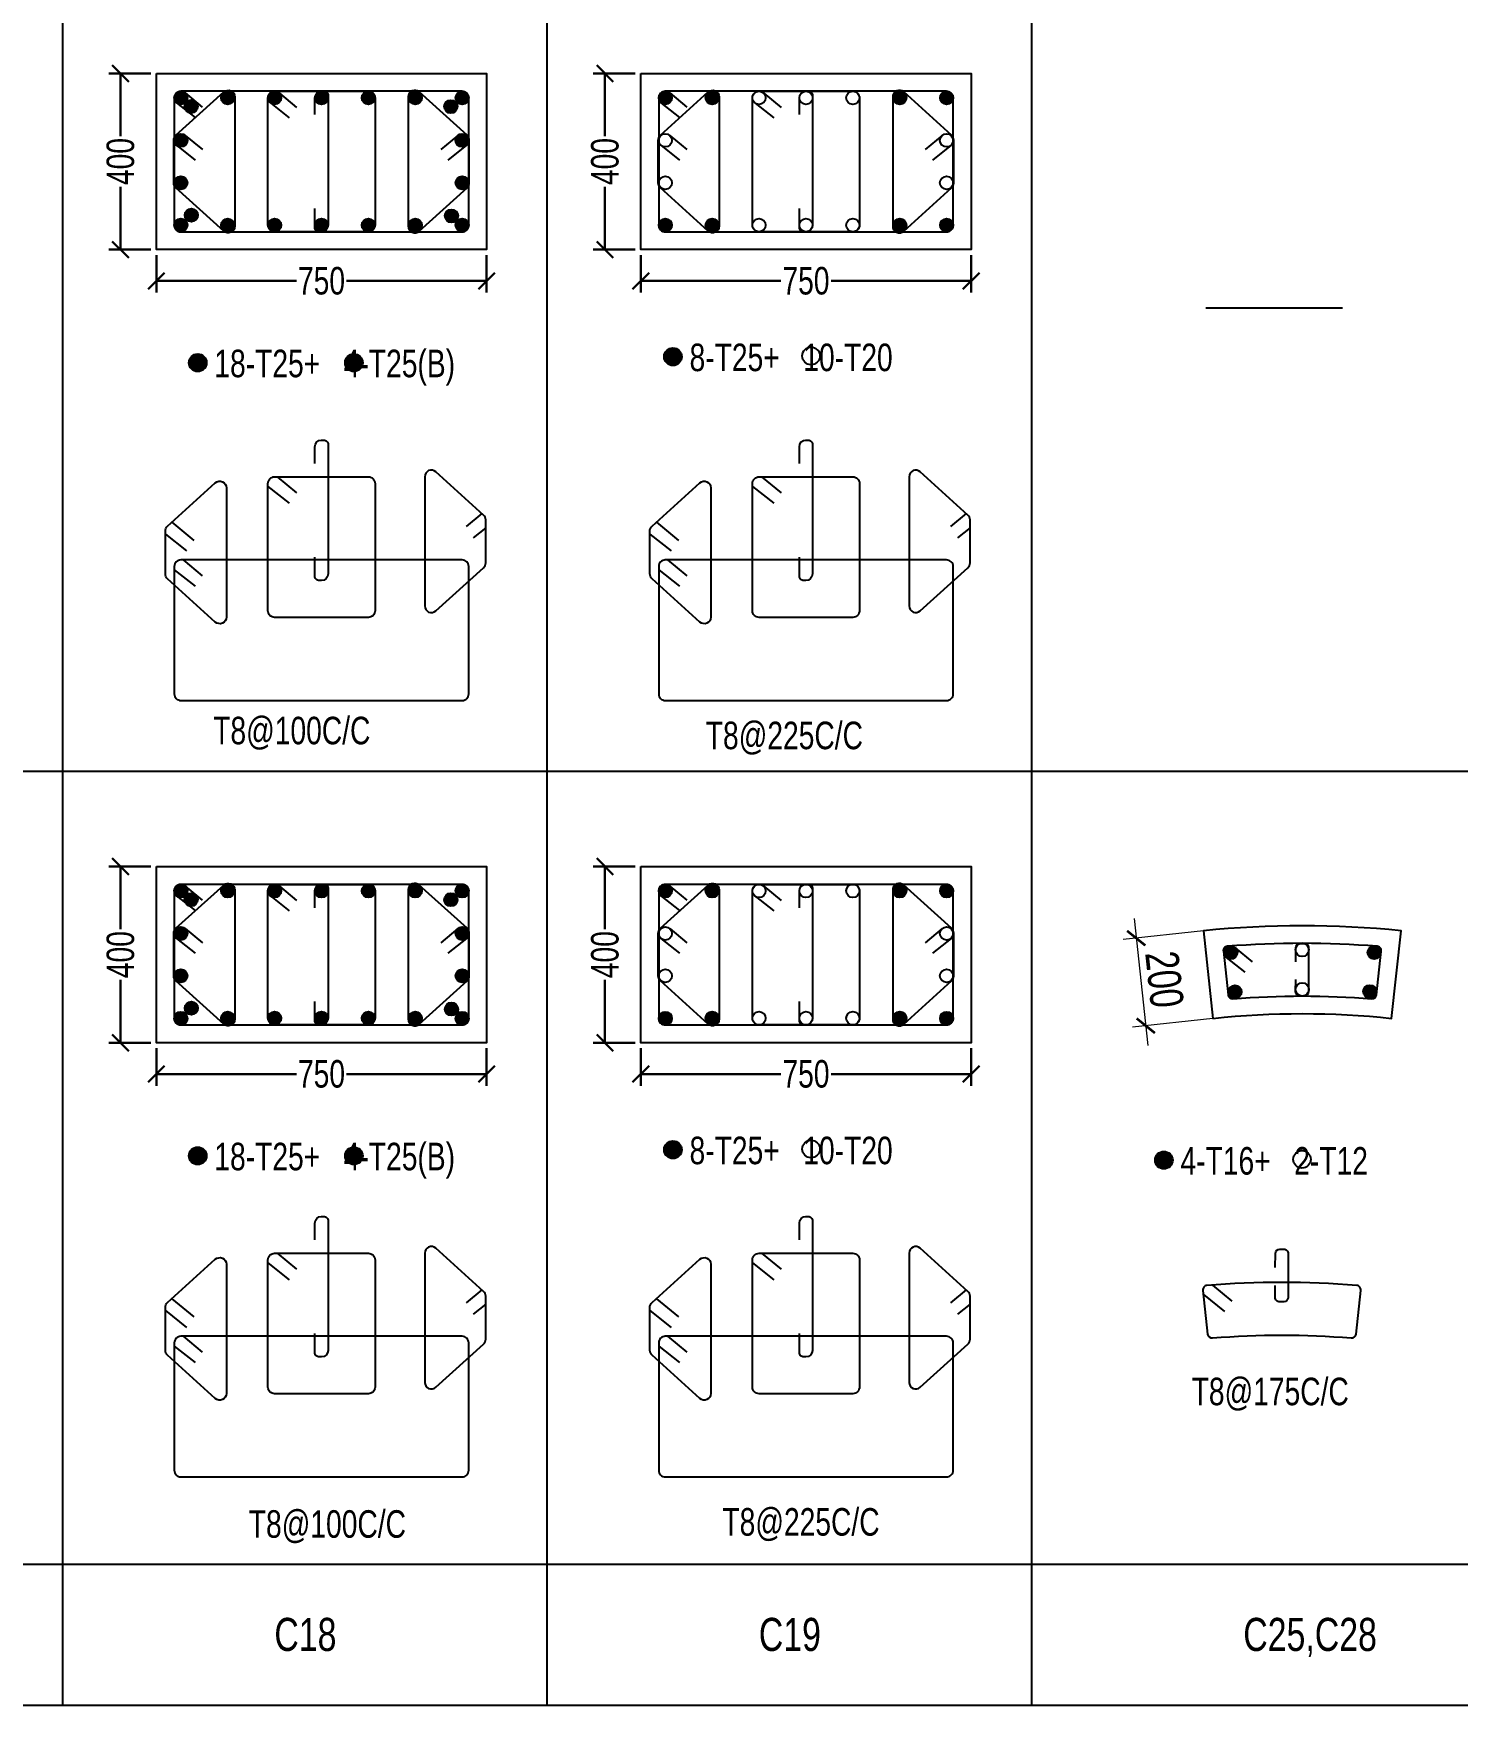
# Model space of a CAD drawing. Header units: millimetres. Extents: x 356 to 40629, y 2473 to 64837.
# Drawn here: x 31092 to 34325, y 11793 to 15588 of the extents above; entities that cross this region are included whole.
import ezdxf

# ---------------------------------------------------------------- set-up
doc = ezdxf.new("R2010")
doc.units = ezdxf.units.MM
for name, color, linetype in [('COL', 5, 'Continuous'), ('S-TIES', 3, 'Continuous'), ('TABLE', 11, 'Continuous'), ('TXT3', 6, 'Continuous')]:
    doc.layers.add(name, color=color, linetype=linetype)
for name, color, linetype, lineweight in [('STR-COL-DIM', 8, 'Continuous', 18), ('STR-LEVEL TEXT', 110, 'Continuous', 30), ('TEXT', 4, 'Continuous', 20)]:
    doc.layers.add(name, color=color, linetype=linetype, lineweight=lineweight)
doc.styles.add('EL', font='swisscl.ttf')
doc.styles.add('SOBHA', font='swisscl.ttf')
doc.styles.add('sobha sed', font='swisscl.ttf')
doc.dimstyles.new('S-25', dxfattribs={"dimscale": 25, "dimtxt": 2.5, "dimasz": 1.5, "dimexe": 0.25, "dimexo": 0.5, "dimgap": 0.1, "dimtad": 0, "dimdec": 0, "dimrnd": 0.0005, "dimzin": 0, "dimdsep": 46, "dimtxsty": 'SOBHA', "dimblk": 'OBLIQUE', "dimcen": 0.09, "dimclrd": 8, "dimclre": 8, "dimclrt": 6, "dimadec": 0, "dimazin": 0, "dimtfac": 1, "dimtdec": 0, "dimtofl": 0, "dimtmove": 0, "dimatfit": 3, "dimfxl": 0.18, "dimtolj": 1, "dimtzin": 0, "dimlwd": -1, "dimlwe": -1, "dimarcsym": 0})
doc.dimstyles.new('S-30', dxfattribs={"dimscale": 30, "dimtxt": 2.5, "dimasz": 1.25, "dimexe": 1, "dimexo": 0, "dimgap": 0.5, "dimtad": 1, "dimdec": 0, "dimrnd": 0.0005, "dimzin": 0, "dimdsep": 46, "dimtxsty": 'EL', "dimblk": 'ARCHTICK', "dimcen": 0.09, "dimdle": 1.5, "dimclrd": 251, "dimclre": 251, "dimclrt": 6, "dimadec": 0, "dimazin": 0, "dimtfac": 1, "dimtdec": 0, "dimtofl": 0, "dimtmove": 0, "dimatfit": 3, "dimfxl": 2, "dimtolj": 1, "dimtzin": 0, "dimlwd": -1, "dimlwe": -1, "dimarcsym": 0})

# ---------------------------------------------------------------- blocks, each defined once
blk = doc.blocks.new('_Oblique')
at = {"color": 0, "linetype": 'ByBlock', "lineweight": -2}
for p, q in [((-0.5, -0.5), (0.5, 0.5)), ((0, 0.71), (0, -0.71))]:
    blk.add_line(p, q, dxfattribs=at)
blk = doc.blocks.new('*D439')
at = {"layer": 'STR-LEVEL TEXT', "color": 8, "transparency": 16777216}
for p, q in [((31358.4, 13697.2), (31283.3, 13697.2)), ((31289.6, 13697.2), (31289.6, 13554.7)), ((31289.6, 13297.2), (31289.6, 13439.7)), ((31358.4, 13297.2), (31283.3, 13297.2))]:
    blk.add_line(p, q, dxfattribs=at)
at = {"layer": 'STR-LEVEL TEXT', "color": 8, "transparency": 16777216, "xscale": 37.5, "yscale": 37.5, "zscale": 37.5}
for p, rotation in [((31289.6, 13697.2), 90), ((31289.6, 13297.2), 270)]:
    blk.add_blockref('_Oblique', p, dxfattribs=dict(at, rotation=rotation))
at = {"layer": 'STR-LEVEL TEXT', "color": 6, "transparency": 16777216, "insert": (31289.6, 13497.2), "char_height": 62.5, "attachment_point": 5, "rotation": 90, "style": 'SOBHA'}
blk.add_mtext('\\A1;400', dxfattribs=at)
blk = doc.blocks.new('*D440')
at = {"layer": 'STR-LEVEL TEXT', "color": 8, "transparency": 16777216}
for p, q in [((31370.9, 13284.7), (31370.9, 13219.9)), ((32120.9, 13284.7), (32120.9, 13219.9)), ((31370.9, 13226.2), (31689, 13226.2)), ((32120.9, 13226.2), (31802.8, 13226.2))]:
    blk.add_line(p, q, dxfattribs=at)
at = {"layer": 'STR-LEVEL TEXT', "color": 8, "transparency": 16777216, "xscale": 37.5, "yscale": 37.5, "zscale": 37.5, "rotation": 180}
blk.add_blockref('_Oblique', (31370.9, 13226.2), dxfattribs=at)
at = {"layer": 'STR-LEVEL TEXT', "color": 8, "transparency": 16777216, "xscale": 37.5, "yscale": 37.5, "zscale": 37.5}
blk.add_blockref('_Oblique', (32120.9, 13226.2), dxfattribs=at)
at = {"layer": 'STR-LEVEL TEXT', "color": 6, "transparency": 16777216, "insert": (31745.9, 13226.2), "char_height": 62.5, "attachment_point": 5, "style": 'SOBHA'}
blk.add_mtext('\\A1;750', dxfattribs=at)
blk = doc.blocks.new('*D441')
at = {"layer": 'STR-LEVEL TEXT', "color": 8, "transparency": 16777216}
for p, q in [((31358.4, 15497.4), (31283.3, 15497.4)), ((31289.6, 15497.4), (31289.6, 15354.9)), ((31289.6, 15097.4), (31289.6, 15239.9)), ((31358.4, 15097.4), (31283.3, 15097.4))]:
    blk.add_line(p, q, dxfattribs=at)
at = {"layer": 'STR-LEVEL TEXT', "color": 8, "transparency": 16777216, "xscale": 37.5, "yscale": 37.5, "zscale": 37.5}
for p, rotation in [((31289.6, 15497.4), 90), ((31289.6, 15097.4), 270)]:
    blk.add_blockref('_Oblique', p, dxfattribs=dict(at, rotation=rotation))
at = {"layer": 'STR-LEVEL TEXT', "color": 6, "transparency": 16777216, "insert": (31289.6, 15297.4), "char_height": 62.5, "attachment_point": 5, "rotation": 90, "style": 'SOBHA'}
blk.add_mtext('\\A1;400', dxfattribs=at)
blk = doc.blocks.new('*D442')
at = {"layer": 'STR-LEVEL TEXT', "color": 8, "transparency": 16777216}
for p, q in [((31370.9, 15084.9), (31370.9, 15020.1)), ((32120.9, 15084.9), (32120.9, 15020.1)), ((31370.9, 15026.4), (31689, 15026.4)), ((32120.9, 15026.4), (31802.8, 15026.4))]:
    blk.add_line(p, q, dxfattribs=at)
at = {"layer": 'STR-LEVEL TEXT', "color": 8, "transparency": 16777216, "xscale": 37.5, "yscale": 37.5, "zscale": 37.5, "rotation": 180}
blk.add_blockref('_Oblique', (31370.9, 15026.4), dxfattribs=at)
at = {"layer": 'STR-LEVEL TEXT', "color": 8, "transparency": 16777216, "xscale": 37.5, "yscale": 37.5, "zscale": 37.5}
blk.add_blockref('_Oblique', (32120.9, 15026.4), dxfattribs=at)
at = {"layer": 'STR-LEVEL TEXT', "color": 6, "transparency": 16777216, "insert": (31745.9, 15026.4), "char_height": 62.5, "attachment_point": 5, "style": 'SOBHA'}
blk.add_mtext('\\A1;750', dxfattribs=at)
blk = doc.blocks.new('*D461')
at = {"layer": 'STR-LEVEL TEXT', "color": 8, "transparency": 16777216}
for p, q in [((32458.4, 13697.2), (32383.3, 13697.2)), ((32389.6, 13697.2), (32389.6, 13554.7)), ((32389.6, 13297.2), (32389.6, 13439.7)), ((32458.4, 13297.2), (32383.3, 13297.2))]:
    blk.add_line(p, q, dxfattribs=at)
at = {"layer": 'STR-LEVEL TEXT', "color": 8, "transparency": 16777216, "xscale": 37.5, "yscale": 37.5, "zscale": 37.5}
for p, rotation in [((32389.6, 13697.2), 90), ((32389.6, 13297.2), 270)]:
    blk.add_blockref('_Oblique', p, dxfattribs=dict(at, rotation=rotation))
at = {"layer": 'STR-LEVEL TEXT', "color": 6, "transparency": 16777216, "insert": (32389.6, 13497.2), "char_height": 62.5, "attachment_point": 5, "rotation": 90, "style": 'SOBHA'}
blk.add_mtext('\\A1;400', dxfattribs=at)
blk = doc.blocks.new('*D462')
at = {"layer": 'STR-LEVEL TEXT', "color": 8, "transparency": 16777216}
for p, q in [((32470.9, 13284.7), (32470.9, 13219.9)), ((33220.9, 13284.7), (33220.9, 13219.9)), ((32470.9, 13226.2), (32789, 13226.2)), ((33220.9, 13226.2), (32902.8, 13226.2))]:
    blk.add_line(p, q, dxfattribs=at)
at = {"layer": 'STR-LEVEL TEXT', "color": 8, "transparency": 16777216, "xscale": 37.5, "yscale": 37.5, "zscale": 37.5, "rotation": 180}
blk.add_blockref('_Oblique', (32470.9, 13226.2), dxfattribs=at)
at = {"layer": 'STR-LEVEL TEXT', "color": 8, "transparency": 16777216, "xscale": 37.5, "yscale": 37.5, "zscale": 37.5}
blk.add_blockref('_Oblique', (33220.9, 13226.2), dxfattribs=at)
at = {"layer": 'STR-LEVEL TEXT', "color": 6, "transparency": 16777216, "insert": (32845.9, 13226.2), "char_height": 62.5, "attachment_point": 5, "style": 'SOBHA'}
blk.add_mtext('\\A1;750', dxfattribs=at)
blk = doc.blocks.new('*D463')
at = {"layer": 'STR-LEVEL TEXT', "color": 8, "transparency": 16777216}
for p, q in [((32458.4, 15497.4), (32383.3, 15497.4)), ((32389.6, 15497.4), (32389.6, 15354.9)), ((32389.6, 15097.4), (32389.6, 15239.9)), ((32458.4, 15097.4), (32383.3, 15097.4))]:
    blk.add_line(p, q, dxfattribs=at)
at = {"layer": 'STR-LEVEL TEXT', "color": 8, "transparency": 16777216, "xscale": 37.5, "yscale": 37.5, "zscale": 37.5}
for p, rotation in [((32389.6, 15497.4), 90), ((32389.6, 15097.4), 270)]:
    blk.add_blockref('_Oblique', p, dxfattribs=dict(at, rotation=rotation))
at = {"layer": 'STR-LEVEL TEXT', "color": 6, "transparency": 16777216, "insert": (32389.6, 15297.4), "char_height": 62.5, "attachment_point": 5, "rotation": 90, "style": 'SOBHA'}
blk.add_mtext('\\A1;400', dxfattribs=at)
blk = doc.blocks.new('*D464')
at = {"layer": 'STR-LEVEL TEXT', "color": 8, "transparency": 16777216}
for p, q in [((32470.9, 15084.9), (32470.9, 15020.1)), ((33220.9, 15084.9), (33220.9, 15020.1)), ((32470.9, 15026.4), (32789, 15026.4)), ((33220.9, 15026.4), (32902.8, 15026.4))]:
    blk.add_line(p, q, dxfattribs=at)
at = {"layer": 'STR-LEVEL TEXT', "color": 8, "transparency": 16777216, "xscale": 37.5, "yscale": 37.5, "zscale": 37.5, "rotation": 180}
blk.add_blockref('_Oblique', (32470.9, 15026.4), dxfattribs=at)
at = {"layer": 'STR-LEVEL TEXT', "color": 8, "transparency": 16777216, "xscale": 37.5, "yscale": 37.5, "zscale": 37.5}
blk.add_blockref('_Oblique', (33220.9, 15026.4), dxfattribs=at)
at = {"layer": 'STR-LEVEL TEXT', "color": 6, "transparency": 16777216, "insert": (32845.9, 15026.4), "char_height": 62.5, "attachment_point": 5, "style": 'SOBHA'}
blk.add_mtext('\\A1;750', dxfattribs=at)
blk = doc.blocks.new('_ArchTick')
at = {"color": 0, "linetype": 'ByBlock', "const_width": 0.15}
blk.add_lwpolyline([(-0.5, -0.5), (0.5, 0.5)], dxfattribs=at)
blk = doc.blocks.new('*D459')
at = {"layer": 'TEXT', "color": 251, "linetype": 'Continuous', "transparency": 16777216}
for p, q in [((33748.3, 13551.2), (33566, 13531.3)), ((33590.9, 13579.3), (33622.4, 13291)), ((33770, 13352.4), (33587.7, 13332.5))]:
    blk.add_line(p, q, dxfattribs=at)
at = {"layer": 'TEXT', "color": 251, "transparency": 16777216, "xscale": 37.5, "yscale": 37.5, "zscale": 37.5}
for p, rotation in [((33595.8, 13534.6), 96.23951706283746), ((33617.5, 13335.8), 276.2395170628374)]:
    blk.add_blockref('_ArchTick', p, dxfattribs=dict(at, rotation=rotation))
at = {"layer": 'TEXT', "color": 6, "transparency": 16777216, "insert": (33659.7, 13441), "char_height": 75, "attachment_point": 5, "rotation": 276.2395, "style": 'EL'}
blk.add_mtext('\\A1;200', dxfattribs=at)

msp = doc.modelspace()

# ---------------------------------------------------------------- hatches: boundary and pattern name
at = {"layer": 'S-TIES', "ltscale": 7}
h = msp.add_hatch(color=256, dxfattribs=at)
h.dxf.hatch_style = 1
edge = h.paths.add_edge_path()
edge.add_arc((31426.5, 15441.9), 15, 0, 360)
h = msp.add_hatch(color=256, dxfattribs=at)
h.dxf.hatch_style = 1
edge = h.paths.add_edge_path()
edge.add_arc((31533, 15441.9), 15, 0, 360)
h = msp.add_hatch(color=256, dxfattribs=at)
h.dxf.hatch_style = 1
edge = h.paths.add_edge_path()
edge.add_arc((31639.4, 15441.9), 15, 0, 360)
h = msp.add_hatch(color=256, dxfattribs=at)
h.dxf.hatch_style = 1
edge = h.paths.add_edge_path()
edge.add_arc((31745.9, 15441.9), 15, 0, 360)
h = msp.add_hatch(color=256, dxfattribs=at)
h.dxf.hatch_style = 1
edge = h.paths.add_edge_path()
edge.add_arc((31852.4, 15441.9), 15, 0, 360)
h = msp.add_hatch(color=256, dxfattribs=at)
h.dxf.hatch_style = 1
edge = h.paths.add_edge_path()
edge.add_arc((31958.9, 15441.9), 15, 0, 360)
h = msp.add_hatch(color=256, dxfattribs=at)
h.dxf.hatch_style = 1
edge = h.paths.add_edge_path()
edge.add_arc((32065.3, 15441.9), 15, 0, 360)
h = msp.add_hatch(color=256, dxfattribs=at)
h.dxf.hatch_style = 1
edge = h.paths.add_edge_path()
edge.add_arc((32526.5, 15441.9), 15, 0, 360)
h = msp.add_hatch(color=256, dxfattribs=at)
h.dxf.hatch_style = 1
edge = h.paths.add_edge_path()
edge.add_arc((32633, 15441.9), 15, 0, 360)
h = msp.add_hatch(color=256, dxfattribs=at)
h.dxf.hatch_style = 1
edge = h.paths.add_edge_path()
edge.add_arc((33058.9, 15441.9), 15, 0, 360)
h = msp.add_hatch(color=256, dxfattribs=at)
h.dxf.hatch_style = 1
edge = h.paths.add_edge_path()
edge.add_arc((33165.3, 15441.9), 15, 0, 360)
h = msp.add_hatch(color=256, dxfattribs=at)
h.dxf.hatch_style = 1
edge = h.paths.add_edge_path()
edge.add_arc((31450, 15422.2), 15, 0, 360)
h = msp.add_hatch(color=256, dxfattribs=at)
h.dxf.hatch_style = 1
edge = h.paths.add_edge_path()
edge.add_arc((32039.6, 15422), 15, 0, 360)
h = msp.add_hatch(color=256, dxfattribs=at)
h.dxf.hatch_style = 1
edge = h.paths.add_edge_path()
edge.add_arc((31426.5, 15345.5), 15, 0, 360)
h = msp.add_hatch(color=256, dxfattribs=at)
h.dxf.hatch_style = 1
edge = h.paths.add_edge_path()
edge.add_arc((32065.2, 15345.5), 15, 0, 360)
h = msp.add_hatch(color=256, dxfattribs=at)
h.dxf.hatch_style = 1
edge = h.paths.add_edge_path()
edge.add_arc((31426.5, 15249.2), 15, 0, 360)
h = msp.add_hatch(color=256, dxfattribs=at)
h.dxf.hatch_style = 1
edge = h.paths.add_edge_path()
edge.add_arc((32065.2, 15249.2), 15, 0, 360)
h = msp.add_hatch(color=256, dxfattribs=at)
h.dxf.hatch_style = 1
edge = h.paths.add_edge_path()
edge.add_arc((31450.4, 15175.8), 15, 0, 360)
h = msp.add_hatch(color=256, dxfattribs=at)
h.dxf.hatch_style = 1
edge = h.paths.add_edge_path()
edge.add_arc((32040.9, 15173.9), 15, 0, 360)
h = msp.add_hatch(color=256, dxfattribs=at)
h.dxf.hatch_style = 1
edge = h.paths.add_edge_path()
edge.add_arc((31426.6, 15152.8), 15, 0, 360)
h = msp.add_hatch(color=256, dxfattribs=at)
h.dxf.hatch_style = 1
edge = h.paths.add_edge_path()
edge.add_arc((31533, 15152.9), 15, 0, 360)
h = msp.add_hatch(color=256, dxfattribs=at)
h.dxf.hatch_style = 1
edge = h.paths.add_edge_path()
edge.add_arc((31639.4, 15152.9), 15, 0, 360)
h = msp.add_hatch(color=256, dxfattribs=at)
h.dxf.hatch_style = 1
edge = h.paths.add_edge_path()
edge.add_arc((31745.9, 15152.9), 15, 0, 360)
h = msp.add_hatch(color=256, dxfattribs=at)
h.dxf.hatch_style = 1
edge = h.paths.add_edge_path()
edge.add_arc((31852.4, 15152.9), 15, 0, 360)
h = msp.add_hatch(color=256, dxfattribs=at)
h.dxf.hatch_style = 1
edge = h.paths.add_edge_path()
edge.add_arc((31958.9, 15152.9), 15, 0, 360)
h = msp.add_hatch(color=256, dxfattribs=at)
h.dxf.hatch_style = 1
edge = h.paths.add_edge_path()
edge.add_arc((32065.3, 15152.8), 15, 0, 360)
h = msp.add_hatch(color=256, dxfattribs=at)
h.dxf.hatch_style = 1
edge = h.paths.add_edge_path()
edge.add_arc((32526.6, 15152.8), 15, 0, 360)
h = msp.add_hatch(color=256, dxfattribs=at)
h.dxf.hatch_style = 1
edge = h.paths.add_edge_path()
edge.add_arc((32633, 15152.9), 15, 0, 360)
h = msp.add_hatch(color=256, dxfattribs=at)
h.dxf.hatch_style = 1
edge = h.paths.add_edge_path()
edge.add_arc((33058.9, 15152.9), 15, 0, 360)
h = msp.add_hatch(color=256, dxfattribs=at)
h.dxf.hatch_style = 1
edge = h.paths.add_edge_path()
edge.add_arc((33165.3, 15152.8), 15, 0, 360)
h = msp.add_hatch(color=256, dxfattribs=at)
h.dxf.hatch_style = 1
edge = h.paths.add_edge_path()
edge.add_arc((31464.9, 14840.7), 20, 0, 360)
h = msp.add_hatch(color=256, dxfattribs=at)
h.dxf.hatch_style = 1
edge = h.paths.add_edge_path()
edge.add_arc((31819.4, 14840.7), 20, 0, 360)
h = msp.add_hatch(color=256, dxfattribs=at)
h.dxf.hatch_style = 1
edge = h.paths.add_edge_path()
edge.add_arc((32543.9, 14854.4), 20, 0, 360)
h = msp.add_hatch(color=256, dxfattribs=at)
h.dxf.hatch_style = 1
edge = h.paths.add_edge_path()
edge.add_arc((31426.5, 13641.7), 15, 0, 360)
h = msp.add_hatch(color=256, dxfattribs=at)
h.dxf.hatch_style = 1
edge = h.paths.add_edge_path()
edge.add_arc((31450, 13622), 15, 0, 360)
h = msp.add_hatch(color=256, dxfattribs=at)
h.dxf.hatch_style = 1
edge = h.paths.add_edge_path()
edge.add_arc((31533, 13641.7), 15, 0, 360)
h = msp.add_hatch(color=256, dxfattribs=at)
h.dxf.hatch_style = 1
edge = h.paths.add_edge_path()
edge.add_arc((31639.4, 13641.7), 15, 0, 360)
h = msp.add_hatch(color=256, dxfattribs=at)
h.dxf.hatch_style = 1
edge = h.paths.add_edge_path()
edge.add_arc((31745.9, 13641.7), 15, 0, 360)
h = msp.add_hatch(color=256, dxfattribs=at)
h.dxf.hatch_style = 1
edge = h.paths.add_edge_path()
edge.add_arc((31852.4, 13641.7), 15, 0, 360)
h = msp.add_hatch(color=256, dxfattribs=at)
h.dxf.hatch_style = 1
edge = h.paths.add_edge_path()
edge.add_arc((31958.9, 13641.7), 15, 0, 360)
h = msp.add_hatch(color=256, dxfattribs=at)
h.dxf.hatch_style = 1
edge = h.paths.add_edge_path()
edge.add_arc((32039.6, 13621.9), 15, 0, 360)
h = msp.add_hatch(color=256, dxfattribs=at)
h.dxf.hatch_style = 1
edge = h.paths.add_edge_path()
edge.add_arc((32065.3, 13641.7), 15, 0, 360)
h = msp.add_hatch(color=256, dxfattribs=at)
h.dxf.hatch_style = 1
edge = h.paths.add_edge_path()
edge.add_arc((32526.5, 13641.7), 15, 0, 360)
h = msp.add_hatch(color=256, dxfattribs=at)
h.dxf.hatch_style = 1
edge = h.paths.add_edge_path()
edge.add_arc((32633, 13641.7), 15, 0, 360)
h = msp.add_hatch(color=256, dxfattribs=at)
h.dxf.hatch_style = 1
edge = h.paths.add_edge_path()
edge.add_arc((33058.9, 13641.7), 15, 0, 360)
h = msp.add_hatch(color=256, dxfattribs=at)
h.dxf.hatch_style = 1
edge = h.paths.add_edge_path()
edge.add_arc((33165.3, 13641.7), 15, 0, 360)
h = msp.add_hatch(color=256, dxfattribs=at)
h.dxf.hatch_style = 1
edge = h.paths.add_edge_path()
edge.add_arc((31426.5, 13545.3), 15, 0, 360)
h = msp.add_hatch(color=256, dxfattribs=at)
h.dxf.hatch_style = 1
edge = h.paths.add_edge_path()
edge.add_arc((32065.2, 13545.3), 15, 0, 360)
h = msp.add_hatch(color=256, dxfattribs=at)
h.dxf.hatch_style = 1
edge = h.paths.add_edge_path()
edge.add_arc((33810.4, 13501.8), 15, 0, 360)
h = msp.add_hatch(color=256, dxfattribs=at)
h.dxf.hatch_style = 1
edge = h.paths.add_edge_path()
edge.add_arc((34136.2, 13502), 15, 0, 360)
h = msp.add_hatch(color=256, dxfattribs=at)
h.dxf.hatch_style = 1
edge = h.paths.add_edge_path()
edge.add_arc((31426.5, 13449), 15, 0, 360)
h = msp.add_hatch(color=256, dxfattribs=at)
h.dxf.hatch_style = 1
edge = h.paths.add_edge_path()
edge.add_arc((32065.2, 13449), 15, 0, 360)
h = msp.add_hatch(color=256, dxfattribs=at)
h.dxf.hatch_style = 1
edge = h.paths.add_edge_path()
edge.add_arc((33819.9, 13412.7), 15, 0, 360)
h = msp.add_hatch(color=256, dxfattribs=at)
h.dxf.hatch_style = 1
edge = h.paths.add_edge_path()
edge.add_arc((34126.1, 13413.2), 15, 0, 360)
h = msp.add_hatch(color=256, dxfattribs=at)
h.dxf.hatch_style = 1
edge = h.paths.add_edge_path()
edge.add_arc((31426.6, 13352.6), 15, 0, 360)
h = msp.add_hatch(color=256, dxfattribs=at)
h.dxf.hatch_style = 1
edge = h.paths.add_edge_path()
edge.add_arc((31450.4, 13375.6), 15, 0, 360)
h = msp.add_hatch(color=256, dxfattribs=at)
h.dxf.hatch_style = 1
edge = h.paths.add_edge_path()
edge.add_arc((31533, 13352.8), 15, 0, 360)
h = msp.add_hatch(color=256, dxfattribs=at)
h.dxf.hatch_style = 1
edge = h.paths.add_edge_path()
edge.add_arc((31639.4, 13352.8), 15, 0, 360)
h = msp.add_hatch(color=256, dxfattribs=at)
h.dxf.hatch_style = 1
edge = h.paths.add_edge_path()
edge.add_arc((31745.9, 13352.8), 15, 0, 360)
h = msp.add_hatch(color=256, dxfattribs=at)
h.dxf.hatch_style = 1
edge = h.paths.add_edge_path()
edge.add_arc((31852.4, 13352.8), 15, 0, 360)
h = msp.add_hatch(color=256, dxfattribs=at)
h.dxf.hatch_style = 1
edge = h.paths.add_edge_path()
edge.add_arc((31958.9, 13352.8), 15, 0, 360)
h = msp.add_hatch(color=256, dxfattribs=at)
h.dxf.hatch_style = 1
edge = h.paths.add_edge_path()
edge.add_arc((32040.9, 13373.7), 15, 0, 360)
h = msp.add_hatch(color=256, dxfattribs=at)
h.dxf.hatch_style = 1
edge = h.paths.add_edge_path()
edge.add_arc((32065.3, 13352.6), 15, 0, 360)
h = msp.add_hatch(color=256, dxfattribs=at)
h.dxf.hatch_style = 1
edge = h.paths.add_edge_path()
edge.add_arc((32526.6, 13352.6), 15, 0, 360)
h = msp.add_hatch(color=256, dxfattribs=at)
h.dxf.hatch_style = 1
edge = h.paths.add_edge_path()
edge.add_arc((32633, 13352.8), 15, 0, 360)
h = msp.add_hatch(color=256, dxfattribs=at)
h.dxf.hatch_style = 1
edge = h.paths.add_edge_path()
edge.add_arc((33058.9, 13352.8), 15, 0, 360)
h = msp.add_hatch(color=256, dxfattribs=at)
h.dxf.hatch_style = 1
edge = h.paths.add_edge_path()
edge.add_arc((33165.3, 13352.6), 15, 0, 360)
h = msp.add_hatch(color=256, dxfattribs=at)
h.dxf.hatch_style = 1
edge = h.paths.add_edge_path()
edge.add_arc((31464.9, 13040.5), 20, 0, 360)
h = msp.add_hatch(color=256, dxfattribs=at)
h.dxf.hatch_style = 1
edge = h.paths.add_edge_path()
edge.add_arc((31819.4, 13040.5), 20, 0, 360)
h = msp.add_hatch(color=256, dxfattribs=at)
h.dxf.hatch_style = 1
edge = h.paths.add_edge_path()
edge.add_arc((32543.9, 13054.3), 20, 0, 360)
h = msp.add_hatch(color=256, dxfattribs=at)
h.dxf.hatch_style = 1
edge = h.paths.add_edge_path()
edge.add_arc((33658.6, 13030.7), 20, 0, 360)

# ---------------------------------------------------------------- linework, layer by layer
at = {"layer": 'COL', "elevation": 0}
for points in [[(31370.9, 15497.4), (32120.9, 15497.4), (32120.9, 15097.4), (31370.9, 15097.4)], [(32470.9, 15497.4), (33220.9, 15497.4), (33220.9, 15097.4), (32470.9, 15097.4)], [(31370.9, 13697.2), (32120.9, 13697.2), (32120.9, 13297.2), (31370.9, 13297.2)], [(32470.9, 13697.2), (33220.9, 13697.2), (33220.9, 13297.2), (32470.9, 13297.2)]]:
    msp.add_lwpolyline(points, close=True, dxfattribs=at)
at = {"layer": 'COL'}
msp.add_lwpolyline([(33770, 13352.4, -0.053678), (34175.8, 13352.4), (34197.2, 13551.2, 0.051629), (33748.3, 13551.2)], format="xyb", close=True, dxfattribs=at)
at = {"layer": 'S-TIES', "ltscale": 7}
msp.add_line((33753.5, 14965.4, 0), (34063.8, 14965.4, 0), dxfattribs=at)
at = {"layer": 'S-TIES', "ltscale": 7, "elevation": 0}
for points in [[(31549, 15444.1), (31549, 15150.7, -0.650149), (31523.9, 15139.6), (31415.5, 15237.6, -0.211938), (31410.5, 15248.7), (31410.5, 15346, -0.211928), (31415.5, 15357.1), (31523.9, 15455.3, -0.650363)], [(31426.6, 15137.8), (32065.3, 15137.8, 0.414214), (32080.3, 15152.8), (32080.3, 15441.9, 0.414214), (32065.3, 15456.9), (31426.6, 15456.9, 0.414214), (31411.6, 15441.9), (31411.6, 15152.8, 0.414214)], [(31639.4, 15456.9), (31852.4, 15456.9, -0.414214), (31867.4, 15441.9), (31867.4, 15152.9, -0.414214), (31852.4, 15137.9), (31639.4, 15137.9, -0.414214), (31624.4, 15152.9), (31624.4, 15441.9, -0.414214)], [(31942.9, 15444.1), (31942.9, 15150.7, 0.650149), (31967.9, 15139.6), (32076.4, 15237.6, 0.211938), (32081.3, 15248.7), (32081.3, 15346, 0.211928), (32076.4, 15357.1), (31967.9, 15455.3, 0.650363)], [(32649, 15444.1), (32649, 15150.7, -0.650149), (32623.9, 15139.6), (32515.5, 15237.6, -0.211938), (32510.5, 15248.7), (32510.5, 15346, -0.211928), (32515.5, 15357.1), (32623.9, 15455.3, -0.650363)], [(32526.6, 15137.8), (33165.3, 15137.8, 0.414214), (33180.3, 15152.8), (33180.3, 15441.9, 0.414214), (33165.3, 15456.9), (32526.6, 15456.9, 0.414214), (32511.6, 15441.9), (32511.6, 15152.8, 0.414214)], [(32739.4, 15456.9), (32952.4, 15456.9, -0.414214), (32967.4, 15441.9), (32967.4, 15152.9, -0.414214), (32952.4, 15137.9), (32739.4, 15137.9, -0.414214), (32724.4, 15152.9), (32724.4, 15441.9, -0.414214)], [(33042.9, 15444.1), (33042.9, 15150.7, 0.650149), (33067.9, 15139.6), (33176.4, 15237.6, 0.211938), (33181.3, 15248.7), (33181.3, 15346, 0.211928), (33176.4, 15357.1), (33067.9, 15455.3, 0.650363)], [(31639.4, 14581.7), (31852.4, 14581.7, -0.414214), (31867.4, 14566.7), (31867.4, 14277.8, -0.414214), (31852.4, 14262.8), (31639.4, 14262.8, -0.414214), (31624.4, 14277.8), (31624.4, 14566.7, -0.414214)], [(31980.3, 14582), (31980.3, 14288.6, 0.650149), (32005.3, 14277.4), (32113.7, 14375.5, 0.211938), (32118.7, 14386.6), (32118.7, 14483.9, 0.211928), (32113.8, 14495), (32005.3, 14593.2, 0.650363)], [(32739.4, 14581.7), (32952.4, 14581.7, -0.414214), (32967.4, 14566.7), (32967.4, 14277.8, -0.414214), (32952.4, 14262.8), (32739.4, 14262.8, -0.414214), (32724.4, 14277.8), (32724.4, 14566.7, -0.414214)], [(33080.3, 14582), (33080.3, 14288.6, 0.650149), (33105.3, 14277.4), (33213.7, 14375.5, 0.211938), (33218.7, 14386.6), (33218.7, 14483.9, 0.211928), (33213.8, 14495), (33105.3, 14593.2, 0.650363)], [(31529.9, 14556.8), (31529.9, 14263.3, -0.650149), (31504.8, 14252.2), (31396.4, 14350.2, -0.211938), (31391.5, 14361.3), (31391.4, 14458.6, -0.211928), (31396.4, 14469.7), (31504.8, 14567.9, -0.650363)], [(32629.9, 14556.8), (32629.9, 14263.3, -0.650149), (32604.8, 14252.2), (32496.4, 14350.2, -0.211938), (32491.5, 14361.3), (32491.4, 14458.6, -0.211928), (32496.4, 14469.7), (32604.8, 14567.9, -0.650363)], [(31426.6, 14074.1), (32065.3, 14074.1, 0.414214), (32080.3, 14089.1), (32080.3, 14378.2, 0.414214), (32065.3, 14393.2), (31426.6, 14393.2, 0.414214), (31411.6, 14378.2), (31411.6, 14089.1, 0.414214)], [(32526.6, 14074.1), (33165.3, 14074.1, 0.414214), (33180.3, 14089.1), (33180.3, 14378.2, 0.414214), (33165.3, 14393.2), (32526.6, 14393.2, 0.414214), (32511.6, 14378.2), (32511.6, 14089.1, 0.414214)], [(31549, 13644), (31549, 13350.5, -0.650149), (31523.9, 13339.4), (31415.5, 13437.4, -0.211938), (31410.5, 13448.5), (31410.5, 13545.8, -0.211928), (31415.5, 13556.9), (31523.9, 13655.1, -0.650363)], [(31426.6, 13337.6), (32065.3, 13337.6, 0.414214), (32080.3, 13352.6), (32080.3, 13641.7, 0.414214), (32065.3, 13656.7), (31426.6, 13656.7, 0.414214), (31411.6, 13641.7), (31411.6, 13352.6, 0.414214)], [(31639.4, 13656.7), (31852.4, 13656.7, -0.414214), (31867.4, 13641.7), (31867.4, 13352.8, -0.414214), (31852.4, 13337.8), (31639.4, 13337.8, -0.414214), (31624.4, 13352.8), (31624.4, 13641.7, -0.414214)], [(31942.9, 13644), (31942.9, 13350.5, 0.650149), (31967.9, 13339.4), (32076.4, 13437.4, 0.211938), (32081.3, 13448.5), (32081.3, 13545.8, 0.211928), (32076.4, 13556.9), (31967.9, 13655.1, 0.650363)], [(32649, 13644), (32649, 13350.5, -0.650149), (32623.9, 13339.4), (32515.5, 13437.4, -0.211938), (32510.5, 13448.5), (32510.5, 13545.8, -0.211928), (32515.5, 13556.9), (32623.9, 13655.1, -0.650363)], [(32526.6, 13337.6), (33165.3, 13337.6, 0.414214), (33180.3, 13352.6), (33180.3, 13641.7, 0.414214), (33165.3, 13656.7), (32526.6, 13656.7, 0.414214), (32511.6, 13641.7), (32511.6, 13352.6, 0.414214)], [(32739.4, 13656.7), (32952.4, 13656.7, -0.414214), (32967.4, 13641.7), (32967.4, 13352.8, -0.414214), (32952.4, 13337.8), (32739.4, 13337.8, -0.414214), (32724.4, 13352.8), (32724.4, 13641.7, -0.414214)], [(33042.9, 13644), (33042.9, 13350.5, 0.650149), (33067.9, 13339.4), (33176.4, 13437.4, 0.211938), (33181.3, 13448.5), (33181.3, 13545.8, 0.211928), (33176.4, 13556.9), (33067.9, 13655.1, 0.650363)], [(31980.3, 12819.7), (31980.3, 12526.3, 0.650149), (32005.3, 12515.1), (32113.7, 12613.2, 0.211938), (32118.7, 12624.3), (32118.7, 12721.6, 0.211928), (32113.8, 12732.7), (32005.3, 12830.9, 0.650363)], [(33080.3, 12819.7), (33080.3, 12526.3, 0.650149), (33105.3, 12515.1), (33213.7, 12613.2, 0.211938), (33218.7, 12624.3), (33218.7, 12721.6, 0.211928), (33213.8, 12732.7), (33105.3, 12830.9, 0.650363)], [(31529.9, 12794.5), (31529.9, 12501, -0.650149), (31504.8, 12489.9), (31396.4, 12587.9, -0.211938), (31391.5, 12599), (31391.4, 12696.3, -0.211928), (31396.4, 12707.4), (31504.8, 12805.6, -0.650363)], [(31639.4, 12819.4), (31852.4, 12819.4, -0.414214), (31867.4, 12804.4), (31867.4, 12515.5, -0.414214), (31852.4, 12500.5), (31639.4, 12500.5, -0.414214), (31624.4, 12515.5), (31624.4, 12804.4, -0.414214)], [(32629.9, 12794.5), (32629.9, 12501, -0.650149), (32604.8, 12489.9), (32496.4, 12587.9, -0.211938), (32491.5, 12599), (32491.4, 12696.3, -0.211928), (32496.4, 12707.4), (32604.8, 12805.6, -0.650363)], [(32739.4, 12819.4), (32952.4, 12819.4, -0.414214), (32967.4, 12804.4), (32967.4, 12515.5, -0.414214), (32952.4, 12500.5), (32739.4, 12500.5, -0.414214), (32724.4, 12515.5), (32724.4, 12804.4, -0.414214)], [(31426.6, 12311.8), (32065.3, 12311.8, 0.414214), (32080.3, 12326.8), (32080.3, 12615.9, 0.414214), (32065.3, 12630.9), (31426.6, 12630.9, 0.414214), (31411.6, 12615.9), (31411.6, 12326.8, 0.414214)], [(32526.6, 12311.8), (33165.3, 12311.8, 0.414214), (33180.3, 12326.8), (33180.3, 12615.9, 0.414214), (33165.3, 12630.9), (32526.6, 12630.9, 0.414214), (32511.6, 12615.9), (32511.6, 12326.8, 0.414214)]]:
    msp.add_lwpolyline(points, format="xyb", close=True, dxfattribs=at)
for points in [[(31436.5, 15453), (31475.3, 15420.9)], [(31650.5, 15452.6), (31689.3, 15420.4)], [(32536.5, 15453), (32575.3, 15420.9)], [(32750.5, 15452.6), (32789.3, 15420.4)], [(31416.5, 15430.7), (31458.7, 15397.2)], [(31630.5, 15430.2), (31672.6, 15396.7)], [(32516.5, 15430.7), (32558.7, 15397.2)], [(32730.5, 15430.2), (32772.6, 15396.7)], [(31416.5, 15334.3), (31458.7, 15300.8)], [(31436.6, 15356.7), (31475.4, 15324.5)], [(32055.3, 15356.7), (32016.5, 15324.5)], [(32075.3, 15334.3), (32033.1, 15300.8)], [(32516.5, 15334.3), (32558.7, 15300.8)], [(32536.6, 15356.7), (32575.4, 15324.5)], [(33155.3, 15356.7), (33116.5, 15324.5)], [(33175.3, 15334.3), (33133.1, 15300.8)], [(31645.3, 14581.7), (31689.3, 14545.3)], [(32745.3, 14581.7), (32789.3, 14545.3)], [(31624.4, 14559.9), (31672.6, 14521.6)], [(32724.4, 14559.9), (32772.6, 14521.6)], [(32109.8, 14498.6), (32074.1, 14469)], [(33209.8, 14498.6), (33174.1, 14469)], [(31406.2, 14478.6), (31456.3, 14437.1)], [(32118.7, 14466.2), (32090.1, 14443.4)], [(32506.2, 14478.6), (32556.3, 14437.1)], [(33218.7, 14466.2), (33190.1, 14443.4)], [(31391.4, 14451.7), (31439.6, 14413.4)], [(32491.4, 14451.7), (32539.6, 14413.4)], [(31431.9, 14393.2), (31475.3, 14357.2)], [(32531.9, 14393.2), (32575.3, 14357.2)], [(31411.6, 14370.9), (31458.7, 14333.5)], [(32511.6, 14370.9), (32558.7, 14333.5)], [(31416.5, 13630.5), (31458.7, 13597)], [(31436.5, 13652.8), (31475.3, 13620.7)], [(31630.5, 13630.1), (31672.6, 13596.5)], [(31650.5, 13652.4), (31689.3, 13620.2)], [(32516.5, 13630.5), (32558.7, 13597)], [(32536.5, 13652.8), (32575.3, 13620.7)], [(32730.5, 13630.1), (32772.6, 13596.5)], [(32750.5, 13652.4), (32789.3, 13620.2)], [(31436.6, 13556.5), (31475.4, 13524.3)], [(32055.3, 13556.5), (32016.5, 13524.3)], [(32536.6, 13556.5), (32575.4, 13524.3)], [(33155.3, 13556.5), (33116.5, 13524.3)], [(31416.5, 13534.1), (31458.7, 13500.6)], [(32075.3, 13534.1), (32033.1, 13500.6)], [(32516.5, 13534.1), (32558.7, 13500.6)], [(33175.3, 13534.1), (33133.1, 13500.6)], [(33820.4, 13512.9), (33859.2, 13480.8)], [(33800.4, 13490.6), (33842.6, 13457.1)], [(31624.4, 12797.6), (31672.6, 12759.3)], [(31645.3, 12819.4), (31689.3, 12783)], [(32724.4, 12797.6), (32772.6, 12759.3)], [(32745.3, 12819.4), (32789.3, 12783)], [(31406.2, 12716.3), (31456.3, 12674.8)], [(32109.8, 12736.3), (32074.1, 12706.7)], [(32506.2, 12716.3), (32556.3, 12674.8)], [(33209.8, 12736.3), (33174.1, 12706.7)], [(33748.2, 12725.4), (33796.2, 12687.3)], [(33769.1, 12747.3), (33812.8, 12711)], [(31391.4, 12689.4), (31439.6, 12651.1)], [(32118.7, 12703.9), (32090.1, 12681.1)], [(32491.4, 12689.4), (32539.6, 12651.1)], [(33218.7, 12703.9), (33190.1, 12681.1)], [(31411.6, 12608.6), (31458.7, 12571.2)], [(31431.9, 12630.9), (31475.3, 12594.9)], [(32511.6, 12608.6), (32558.7, 12571.2)], [(32531.9, 12630.9), (32575.3, 12594.9)]]:
    msp.add_lwpolyline(points, dxfattribs=at)
for points in [[(31731, 15403.9), (31731, 15441.9, -0.414139), (31746, 15456.9), (31750.9, 15456.9, -0.414288), (31760.9, 15446.9), (31760.8, 15152.9, -0.414139), (31745.8, 15137.9), (31740.9, 15137.9, -0.414288), (31730.9, 15147.9), (31730.9, 15191.1)], [(32831, 15403.9), (32831, 15441.9, -0.414139), (32846, 15456.9), (32850.9, 15456.9, -0.414288), (32860.9, 15446.9), (32860.8, 15152.9, -0.414139), (32845.8, 15137.9), (32840.9, 15137.9, -0.414288), (32830.9, 15147.9), (32830.9, 15191.1)], [(31731, 14612.2), (31731, 14650.2, -0.414139), (31746, 14665.2), (31750.9, 14665.2, -0.414288), (31760.9, 14655.2), (31760.8, 14361.2, -0.414139), (31745.8, 14346.2), (31740.9, 14346.2, -0.414288), (31730.9, 14356.2), (31730.9, 14399.4)], [(32831, 14612.2), (32831, 14650.2, -0.414139), (32846, 14665.2), (32850.9, 14665.2, -0.414288), (32860.9, 14655.2), (32860.8, 14361.2, -0.414139), (32845.8, 14346.2), (32840.9, 14346.2, -0.414288), (32830.9, 14356.2), (32830.9, 14399.4)], [(31731, 13603.7), (31731, 13641.7, -0.414139), (31746, 13656.7), (31750.9, 13656.7, -0.414288), (31760.9, 13646.7), (31760.8, 13352.7, -0.414139), (31745.8, 13337.8), (31740.9, 13337.8, -0.414288), (31730.9, 13347.8), (31730.9, 13390.9)], [(32831, 13603.7), (32831, 13641.7, -0.414139), (32846, 13656.7), (32850.9, 13656.7, -0.414288), (32860.9, 13646.7), (32860.8, 13352.7, -0.414139), (32845.8, 13337.8), (32840.9, 13337.8, -0.414288), (32830.9, 13347.8), (32830.9, 13390.9)], [(31731, 12849.9), (31731, 12887.9, -0.414139), (31746, 12902.9), (31750.9, 12902.9, -0.414288), (31760.9, 12892.9), (31760.8, 12598.9, -0.414139), (31745.8, 12583.9), (31740.9, 12583.9, -0.414288), (31730.9, 12593.9), (31730.9, 12637.1)], [(32831, 12849.9), (32831, 12887.9, -0.414139), (32846, 12902.9), (32850.9, 12902.9, -0.414288), (32860.9, 12892.9), (32860.8, 12598.9, -0.414139), (32845.8, 12583.9), (32840.9, 12583.9, -0.414288), (32830.9, 12593.9), (32830.9, 12637.1)]]:
    msp.add_lwpolyline(points, format="xyb", dxfattribs=at)
at = {"layer": 'S-TIES', "ltscale": 7}
for points in [[(33815.2, 13396.9, -0.040806), (34130.6, 13396.9, 0.406769), (34141.3, 13405.8), (34152, 13505, 0.422301), (34142.8, 13516.1, 0.039806), (33802.7, 13516.1, 0.422837), (33793.6, 13505), (33804.4, 13405.8, 0.406209)], [(33768.8, 12627.1, -0.040806), (34084.2, 12627.1, 0.406769), (34094.9, 12636), (34105.6, 12735.2, 0.422301), (34096.4, 12746.3, 0.039806), (33756.3, 12746.3, 0.422837), (33747.2, 12735.2), (33758, 12636, 0.406209)]]:
    msp.add_lwpolyline(points, format="xyb", close=True, dxfattribs=at)
for points in [[(33958, 13481.1), (33958.1, 13512.9, -0.41316), (33968.1, 13522.8), (33977.3, 13522.8, -0.415268), (33987.3, 13512.8), (33987, 13413.3, -0.41316), (33977, 13403.3), (33967.8, 13403.3, -0.415268), (33957.8, 13413.3), (33957.9, 13440.7)], [(33911.6, 12786.9), (33911.7, 12818.7, -0.41316), (33921.7, 12828.7), (33930.9, 12828.7, -0.415268), (33940.9, 12818.6), (33940.6, 12719.1, -0.41316), (33930.6, 12709.1), (33921.4, 12709.1, -0.415268), (33911.4, 12719.2), (33911.5, 12746.5)]]:
    msp.add_lwpolyline(points, format="xyb", dxfattribs=at)
for centre, radius in [((31426.5, 15441.9, 0), 15), ((31533, 15441.9, 0), 15), ((31639.4, 15441.9, 0), 15), ((31745.9, 15441.9, 0), 15), ((31852.4, 15441.9, 0), 15), ((31958.9, 15441.9, 0), 15), ((32065.3, 15441.9, 0), 15), ((32526.5, 15441.9, 0), 15), ((32633, 15441.9, 0), 15), ((32739.4, 15441.9, 0), 15), ((32845.9, 15441.9, 0), 15), ((32952.4, 15441.9, 0), 15), ((33058.9, 15441.9, 0), 15), ((33165.3, 15441.9, 0), 15), ((31450, 15422.2, 0), 15), ((32039.6, 15422, 0), 15), ((31426.5, 15345.5, 0), 15), ((32065.2, 15345.5, 0), 15), ((32526.5, 15345.5, 0), 15), ((33165.2, 15345.5, 0), 15), ((31426.5, 15249.2, 0), 15), ((32065.2, 15249.2, 0), 15), ((32526.5, 15249.2, 0), 15), ((33165.2, 15249.2, 0), 15), ((31450.4, 15175.8, 0), 15), ((32040.9, 15173.9, 0), 15), ((31426.6, 15152.8, 0), 15), ((31533, 15152.9, 0), 15), ((31639.4, 15152.9, 0), 15), ((31745.9, 15152.9, 0), 15), ((31852.4, 15152.9, 0), 15), ((31958.9, 15152.9, 0), 15), ((32065.3, 15152.8, 0), 15), ((32526.6, 15152.8, 0), 15), ((32633, 15152.9, 0), 15), ((32739.4, 15152.9, 0), 15), ((32845.9, 15152.9, 0), 15), ((32952.4, 15152.9, 0), 15), ((33058.9, 15152.9, 0), 15), ((33165.3, 15152.8, 0), 15), ((31464.9, 14840.7, 0), 20), ((31819.4, 14840.7, 0), 20), ((32543.9, 14854.4, 0), 20), ((32857.5, 14856.2, 0), 20), ((31426.5, 13641.7, 0), 15), ((31450, 13622, 0), 15), ((31533, 13641.7, 0), 15), ((31639.4, 13641.7, 0), 15), ((31745.9, 13641.7, 0), 15), ((31852.4, 13641.7, 0), 15), ((31958.9, 13641.7, 0), 15), ((32039.6, 13621.9), 15), ((32065.3, 13641.7, 0), 15), ((32526.5, 13641.7, 0), 15), ((32633, 13641.7, 0), 15), ((32739.4, 13641.7, 0), 15), ((32845.9, 13641.7, 0), 15), ((32952.4, 13641.7, 0), 15), ((33058.9, 13641.7, 0), 15), ((33165.3, 13641.7, 0), 15), ((31426.5, 13545.3, 0), 15), ((32065.2, 13545.3, 0), 15), ((32526.5, 13545.3, 0), 15), ((33165.2, 13545.3, 0), 15), ((33810.4, 13501.8, 0), 15), ((33972.7, 13507.8), 15), ((34136.2, 13502, 0), 15), ((31426.5, 13449, 0), 15), ((32065.2, 13449, 0), 15), ((32526.5, 13449, 0), 15), ((33165.2, 13449, 0), 15), ((33819.9, 13412.7, 0), 15), ((33972.8, 13418.3), 15), ((34126.1, 13413.2, 0), 15), ((31426.6, 13352.6, 0), 15), ((31450.4, 13375.6), 15), ((31533, 13352.8, 0), 15), ((31639.4, 13352.8, 0), 15), ((31745.9, 13352.8, 0), 15), ((31852.4, 13352.8, 0), 15), ((31958.9, 13352.8, 0), 15), ((32040.9, 13373.7), 15), ((32065.3, 13352.6, 0), 15), ((32526.6, 13352.6, 0), 15), ((32633, 13352.8, 0), 15), ((32739.4, 13352.8, 0), 15), ((32845.9, 13352.8, 0), 15), ((32952.4, 13352.8, 0), 15), ((33058.9, 13352.8, 0), 15), ((33165.3, 13352.6, 0), 15), ((31464.9, 13040.5, 0), 20), ((31819.4, 13040.5, 0), 20), ((32543.9, 13054.3, 0), 20), ((32857.5, 13056, 0), 20), ((33658.6, 13030.7, 0), 20), ((33972.2, 13032.5, 0), 20)]:
    msp.add_circle(centre, radius, dxfattribs=at)
at = {"layer": 'TABLE', "ltscale": 10}
for p, q in [((31157.8, 18992.2, 0), (31157.8, 11792.7, 0)), ((32257.8, 18992.2, 0), (32257.8, 11792.7, 0)), ((33357.8, 18992.2, 0), (33357.8, 11792.7, 0)), ((18883.5, 13913.9, 0), (40628.8, 13913.9, 0)), ((18883.5, 12113.7, 0), (40628.8, 12113.7, 0)), ((40628.8, 11792.7, 0), (18883.5, 11792.7, 0))]:
    msp.add_line(p, q, dxfattribs=at)

# ---------------------------------------------------------------- texts
at = {"layer": 'STR-COL-DIM', "color": 6, "char_height": 62.5, "width": 636.777, "attachment_point": 1, "style": 'sobha sed'}
for s, insert in [('8-T25+   10-T20', (32581.6, 14884.1, 0)), ('18-T25+   4-T25(B) ', (31502.6, 14870.3, 0)), ('18-T25+   4-T25(B) ', (31502.6, 13070.2, 0)), ('8-T25+   10-T20', (32581.6, 13084)), ('4-T16+   2-T12', (33696.3, 13060.4))]:
    msp.add_mtext(s, dxfattribs=dict(at, insert=insert))
at = {"layer": 'TXT3', "color": 4, "ltscale": 7, "style": 'sobha sed'}
for s, p in [('T8@100C/C', (31500, 13974.6)), ('T8@225C/C', (32618.4, 13963.5)), ('T8@175C/C', (33721.6, 12474.4)), ('T8@100C/C', (31580.8, 12173.6)), ('T8@225C/C', (32656.2, 12178.4))]:
    msp.add_text(s, height=62.5, dxfattribs=at).set_placement(p)
at = {"layer": 'TXT3', "ltscale": 7, "style": 'sobha sed'}
for s, p in [('C18', (31638.9, 11916.7, 0)), ('C19', (32738.9, 11916.7, 0)), ('C25,C28', (33838.9, 11916.7, 0))]:
    msp.add_text(s, height=75, dxfattribs=at).set_placement(p)

# ---------------------------------------------------------------- dimensions: what is measured, and where the dimension line sits
at = {"layer": 'STR-LEVEL TEXT'}
for base, p1, p2, picture, middle in [((31289.6, 15497.4, 0), (31370.9, 15097.4, 0), (31370.9, 15497.4, 0), '*D441', (31289.6, 15297.4, 0)), ((32389.6, 15497.4, 0), (32470.9, 15097.4, 0), (32470.9, 15497.4, 0), '*D463', (32389.6, 15297.4, 0)), ((31289.6, 13697.2, 0), (31370.9, 13297.2, 0), (31370.9, 13697.2, 0), '*D439', (31289.6, 13497.2, 0)), ((32389.6, 13697.2, 0), (32470.9, 13297.2, 0), (32470.9, 13697.2, 0), '*D461', (32389.6, 13497.2, 0))]:
    dim = msp.add_linear_dim(base=base, p1=p1, p2=p2, angle=90, dimstyle='S-25', dxfattribs=at)
    dim.commit()
    dim.dimension.update_dxf_attribs({"geometry": picture, "text_midpoint": middle})
for base, p1, p2, picture, middle in [((32120.9, 15026.4, 0), (31370.9, 15097.4, 0), (32120.9, 15097.4, 0), '*D442', (31745.9, 15026.4, 0)), ((33220.9, 15026.4, 0), (32470.9, 15097.4, 0), (33220.9, 15097.4, 0), '*D464', (32845.9, 15026.4, 0)), ((32120.9, 13226.2, 0), (31370.9, 13297.2, 0), (32120.9, 13297.2, 0), '*D440', (31745.9, 13226.2, 0)), ((33220.9, 13226.2, 0), (32470.9, 13297.2, 0), (33220.9, 13297.2, 0), '*D462', (32845.9, 13226.2, 0))]:
    dim = msp.add_linear_dim(base=base, p1=p1, p2=p2, dimstyle='S-25', dxfattribs=at)
    dim.commit()
    dim.dimension.update_dxf_attribs({"geometry": picture, "text_midpoint": middle})
at = {"layer": 'TEXT'}
dim = msp.add_aligned_dim(p1=(33748.3, 13551.2), p2=(33770, 13352.4), distance=-153.4, dimstyle='S-30', override={"dimarcsym": 1}, dxfattribs=at)
dim.commit()
dim.dimension.update_dxf_attribs({"geometry": '*D459', "text_midpoint": (33659.7, 13441)})

doc.saveas('drawing.dxf')
